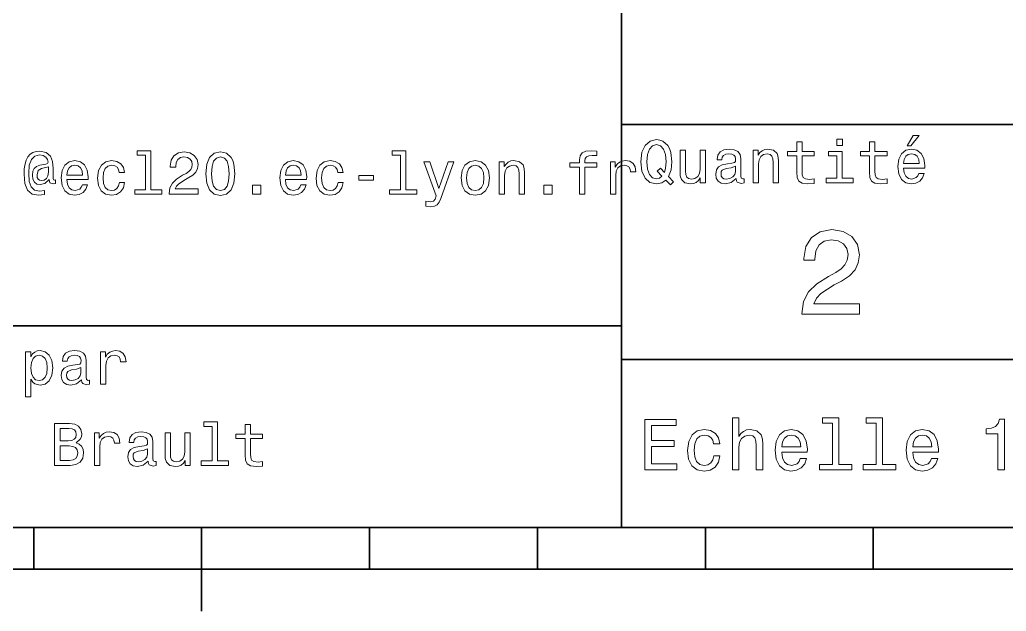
# Model space of a CAD drawing. Extents: x 0 to 420, y 0 to 297.
# Drawn here: x 249.2 to 307.9, y 5 to 40.2 of the extents above; entities that cross this region are included whole.
import ezdxf

# ---------------------------------------------------------------- set-up
doc = ezdxf.new("R2010")
doc.units = 0

msp = doc.modelspace()

# ---------------------------------------------------------------- linework, layer by layer
at = {"color": 7, "lineweight": 35}
for p, q in [((285, 10), (285, 70)), ((285, 34), (410, 34)), ((220, 22), (285, 22)), ((285, 20), (410, 20)), ((10, 10), (410, 10)), ((220, 10), (410, 10)), ((110, 7.5), (310, 7.5))]:
    msp.add_line(p, q, dxfattribs=at)
at = {"color": 7, "lineweight": 35, "ltscale": 0.0625}
for p, q in [((250, 10), (250, 7.5)), ((270, 10), (270, 7.5)), ((280, 10), (280, 7.5)), ((290, 10), (290, 7.5)), ((300, 10), (300, 7.5))]:
    msp.add_line(p, q, dxfattribs=at)
at = {"color": 7, "lineweight": 35, "ltscale": 0.125}
msp.add_line((260, 10), (260, 5), dxfattribs=at)
at = {"color": 7, "lineweight": 13}
for points in [[(287.642639, 30.685879), (287.916412, 30.401297), (288.107361, 30.592218), (287.811951, 30.894812), (287.963257, 31.305475), (288.010101, 31.780979), (287.94165, 32.339336), (287.862396, 32.56628), (287.757935, 32.753601), (287.462524, 33.009365), (287.28241, 33.074207), (287.08429, 33.099422), (286.702454, 33.009365), (286.410675, 32.757202), (286.223358, 32.342937), (286.158508, 31.780979), (286.223358, 31.219019), (286.407074, 30.804754), (286.698853, 30.54899), (287.08429, 30.462536), (287.397705, 30.520172)], [(295.438049, 32.130402), (295.438049, 31.161383), (295.459656, 30.847982), (295.560516, 30.631844), (295.762238, 30.505762), (296.104462, 30.462536), (296.479095, 30.480547), (296.479095, 30.754322), (296.205322, 30.732708), (295.956787, 30.761526), (295.823486, 30.851583), (295.765839, 31.002882), (295.755035, 31.215418), (295.755035, 32.130402), (296.479095, 32.130402), (296.479095, 32.400574), (295.755035, 32.400574), (295.755035, 32.966137), (295.438049, 32.966137), (295.438049, 32.400574), (294.890503, 32.400574), (294.890503, 32.130402)], [(298.161377, 33.117435), (297.826355, 33.117435), (297.826355, 32.757202), (298.161377, 32.757202)], [(299.775208, 32.130402), (299.775208, 31.161383), (299.796814, 30.847982), (299.897705, 30.631844), (300.099426, 30.505762), (300.44165, 30.462536), (300.816284, 30.480547), (300.816284, 30.754322), (300.542511, 30.732708), (300.293945, 30.761526), (300.160675, 30.851583), (300.103027, 31.002882), (300.092224, 31.215418), (300.092224, 32.130402), (300.816284, 32.130402), (300.816284, 32.400574), (300.092224, 32.400574), (300.092224, 32.966137), (299.775208, 32.966137), (299.775208, 32.400574), (299.227661, 32.400574), (299.227661, 32.130402)], [(302.015839, 32.728386), (302.228394, 32.728386), (302.729095, 33.340778), (302.376068, 33.340778)], [(251.298996, 30.487751), (251.298996, 30.696686), (251.241364, 30.685879), (251.172913, 30.711094), (251.151306, 30.786743), (251.151306, 31.377522), (251.122482, 31.795389), (251.007202, 32.105186), (250.73703, 32.335735), (250.358795, 32.418587), (250.139053, 32.396973), (249.951736, 32.33213), (249.789627, 32.224064), (249.659943, 32.072765), (249.559082, 31.881844), (249.48703, 31.647694), (249.443802, 31.366714), (249.429398, 31.049711), (249.479828, 30.491354), (249.641937, 30.0951), (249.912109, 29.857347), (250.297546, 29.7817), (250.650574, 29.839336), (250.650574, 30.077089), (250.34079, 30.019451), (250.041794, 30.08069), (249.843658, 30.278818), (249.735596, 30.613832), (249.703171, 31.100143), (249.739197, 31.575647), (249.861679, 31.914265), (250.059799, 32.119595), (250.347992, 32.188038), (250.567734, 32.148415), (250.729828, 32.054756), (250.830688, 31.914265), (250.866714, 31.752161), (250.827087, 31.672911), (250.719025, 31.636887), (250.365997, 31.582851), (250.171478, 31.503601), (250.030975, 31.381123), (249.948135, 31.211815), (249.922913, 30.988472), (249.955338, 30.747118), (250.045395, 30.567001), (250.193085, 30.45533), (250.387604, 30.419308), (250.672195, 30.494957), (250.913544, 30.732708), (250.913544, 30.711094), (250.971191, 30.520172), (251.169312, 30.462536)], [(256.666443, 32.170029), (256.666443, 30.116714), (256.014404, 30.116714), (256.014404, 29.850143), (257.631836, 29.850143), (257.631836, 30.116714), (256.983429, 30.116714), (256.983429, 32.4366), (256.169312, 32.4366), (256.169312, 32.170029)], [(258.07132, 29.850143), (259.789612, 29.850143), (259.789612, 30.159943), (258.431549, 30.159943), (258.507202, 30.32925), (258.636902, 30.46974), (259.036743, 30.725504), (259.249268, 30.833572), (259.48703, 30.988472), (259.656342, 31.168587), (259.753601, 31.381123), (259.789612, 31.622478), (259.728394, 31.925072), (259.559082, 32.162823), (259.299713, 32.314121), (258.964691, 32.368156), (258.618866, 32.306915), (258.355896, 32.137608), (258.186615, 31.867435), (258.128967, 31.510807), (258.128967, 31.460375), (258.456787, 31.460375), (258.456787, 31.489193), (258.489197, 31.73415), (258.586456, 31.914265), (258.741364, 32.029537), (258.946686, 32.069164), (259.15564, 32.033142), (259.310516, 31.943083), (259.411377, 31.802593), (259.447418, 31.62608), (259.42218, 31.460375), (259.35376, 31.319883), (259.238464, 31.197405), (259.079987, 31.089336), (258.867432, 30.974062), (258.514404, 30.750719), (258.265869, 30.512968), (258.118164, 30.224783), (258.07132, 29.86095)], [(260.250732, 31.071325), (260.304749, 30.505762), (260.47406, 30.102304), (260.744232, 29.857347), (261.118866, 29.778097), (261.489929, 29.857347), (261.760101, 30.102304), (261.925781, 30.505762), (261.983429, 31.071325), (261.925781, 31.633286), (261.857361, 31.856628), (261.760101, 32.040344), (261.489929, 32.285301), (261.118866, 32.368156), (260.744232, 32.285301), (260.47406, 32.036743), (260.304749, 31.633286)], [(271.846527, 32.170029), (271.846527, 30.116714), (271.194519, 30.116714), (271.194519, 29.850143), (272.811951, 29.850143), (272.811951, 30.116714), (272.163544, 30.116714), (272.163544, 32.4366), (271.349426, 32.4366), (271.349426, 32.170029)], [(282.498535, 31.449568), (282.498535, 29.850143), (282.815552, 29.850143), (282.815552, 31.449568), (283.536011, 31.449568), (283.536011, 31.71974), (282.815552, 31.71974), (282.815552, 31.838615), (282.840759, 31.982708), (282.923615, 32.079971), (283.064117, 32.137608), (283.265839, 32.159222), (283.536011, 32.144814), (283.536011, 32.418587), (283.193787, 32.4366), (282.884003, 32.404179), (282.667847, 32.306915), (282.538177, 32.137608), (282.498535, 31.896254), (282.498535, 31.71974), (281.918579, 31.71974), (281.918579, 31.449568)], [(287.41571, 30.916426), (287.260803, 30.801151), (287.08429, 30.765129), (286.850159, 30.829971), (286.666412, 31.024494), (286.543945, 31.341497), (286.504333, 31.780979), (286.543945, 32.216858), (286.662811, 32.537464), (286.846527, 32.731987), (287.08429, 32.80043), (287.318451, 32.731987), (287.502167, 32.533859), (287.621033, 32.213257), (287.664276, 31.780979), (287.631836, 31.40634), (287.563416, 31.150576), (287.329254, 31.395533), (287.134735, 31.211815)], [(289.998566, 32.465416), (289.681549, 32.465416), (289.681549, 31.348703), (289.645538, 31.089336), (289.541077, 30.902016), (289.378967, 30.786743), (289.166412, 30.750719), (288.997131, 30.779539), (288.889038, 30.865993), (288.82782, 31.013687), (288.813416, 31.222622), (288.813416, 32.465416), (288.496399, 32.465416), (288.496399, 31.193804), (288.507202, 30.93804), (288.575653, 30.725504), (288.784576, 30.530979), (289.119598, 30.462536), (289.299713, 30.487751), (289.45462, 30.552593), (289.587891, 30.664265), (289.695953, 30.826368), (289.695953, 30.530979), (289.998566, 30.530979)], [(291.824921, 30.78314), (291.824921, 30.772333), (291.842926, 30.649855), (291.896973, 30.5634), (292.123932, 30.494957), (292.300446, 30.523775), (292.300446, 30.768732), (292.224792, 30.757925), (292.123932, 30.804754), (292.105896, 30.948847), (292.105896, 31.950287), (292.062683, 32.206051), (291.936584, 32.386166), (291.716858, 32.494236), (291.407074, 32.533859), (291.104462, 32.490635), (290.881134, 32.368156), (290.740631, 32.177231), (290.693817, 31.925072), (290.693817, 31.903458), (290.978394, 31.903458), (291.003601, 32.054756), (291.082855, 32.162823), (291.212524, 32.227665), (291.39624, 32.25288), (291.572754, 32.234871), (291.698853, 32.180836), (291.774506, 32.087173), (291.799713, 31.957493), (291.785309, 31.806194), (291.727661, 31.730547), (291.583588, 31.694523), (291.313416, 31.665705), (291.003601, 31.600864), (290.783875, 31.48559), (290.654175, 31.305475), (290.614563, 31.038904), (290.650574, 30.801151), (290.762238, 30.62464), (290.942352, 30.512968), (291.190918, 30.473343), (291.52594, 30.54899)], [(292.844391, 30.530979), (293.161377, 30.530979), (293.161377, 31.647694), (293.193817, 31.903458), (293.298279, 32.090778), (293.460388, 32.206051), (293.676514, 32.249279), (293.849426, 32.213257), (293.957489, 32.115993), (294.011536, 31.95389), (294.029541, 31.737751), (294.029541, 30.530979), (294.346558, 30.530979), (294.346558, 31.802593), (294.332123, 32.058357), (294.267303, 32.270893), (294.054749, 32.465416), (293.723358, 32.533859), (293.539612, 32.508644), (293.384735, 32.440201), (293.251434, 32.324928), (293.146973, 32.170029), (293.146973, 32.465416), (292.844391, 32.465416)], [(298.150574, 30.79755), (298.150574, 32.400574), (297.336456, 32.400574), (297.336456, 32.130402), (297.833588, 32.130402), (297.833588, 30.79755), (297.18515, 30.79755), (297.18515, 30.530979), (298.806183, 30.530979), (298.806183, 30.79755)], [(301.796112, 31.40634), (303.064117, 31.40634), (303.067719, 31.554033), (303.010071, 31.9683), (302.851593, 32.278099), (302.599426, 32.465416), (302.264404, 32.533859), (301.936584, 32.461815), (301.684448, 32.260086), (301.522339, 31.932276), (301.464691, 31.5), (301.518738, 31.056915), (301.680847, 30.732708), (301.929382, 30.530979), (302.253601, 30.462536), (302.534576, 30.509365), (302.765137, 30.631844), (302.934448, 30.826368), (303.031708, 31.085733), (302.718292, 31.085733), (302.653442, 30.941643), (302.559784, 30.833572), (302.293213, 30.747118), (302.087891, 30.786743), (301.932983, 30.912823), (301.832123, 31.118155), (301.796112, 31.395533)], [(251.976227, 30.725504), (253.244232, 30.725504), (253.247849, 30.873198), (253.190201, 31.287464), (253.031708, 31.597261), (252.779541, 31.784582), (252.444534, 31.853025), (252.116714, 31.780979), (251.864563, 31.57925), (251.702454, 31.25144), (251.644821, 30.819164), (251.698853, 30.37608), (251.860962, 30.051872), (252.109512, 29.850143), (252.433716, 29.7817), (252.714706, 29.828529), (252.945251, 29.951008), (253.114563, 30.145533), (253.211823, 30.404898), (252.898422, 30.404898), (252.833572, 30.260807), (252.739914, 30.152737), (252.473343, 30.066282), (252.268021, 30.105907), (252.113113, 30.231987), (252.012253, 30.437319), (251.976227, 30.714697)], [(255.099426, 31.143372), (255.412827, 31.143372), (255.347992, 31.431555), (255.193085, 31.658501), (254.951736, 31.79899), (254.638336, 31.853025), (254.292511, 31.780979), (254.029541, 31.57925), (253.863831, 31.25144), (253.806198, 30.811958), (253.860229, 30.37608), (254.022339, 30.051872), (254.278107, 29.850143), (254.627533, 29.7817), (254.937317, 29.835733), (255.17868, 29.987032), (255.344391, 30.224783), (255.416428, 30.541786), (255.113831, 30.541786), (255.059799, 30.340057), (254.958939, 30.188761), (254.81485, 30.0951), (254.638336, 30.066282), (254.418594, 30.113111), (254.260101, 30.257204), (254.162827, 30.491354), (254.130402, 30.822765), (254.162827, 31.146973), (254.263702, 31.381123), (254.425797, 31.525215), (254.638336, 31.575647), (254.825653, 31.543226), (254.966141, 31.460375), (255.059799, 31.323486)], [(260.596558, 31.071325), (260.625366, 31.507204), (260.715424, 31.820604), (260.877533, 32.004322), (261.118866, 32.069164), (261.356628, 32.004322), (261.518738, 31.820604), (261.608795, 31.507204), (261.637604, 31.071325), (261.608795, 30.631844), (261.518738, 30.318443), (261.356628, 30.134726), (261.118866, 30.073486), (260.877533, 30.134726), (260.715424, 30.318443), (260.625366, 30.631844)], [(264.987762, 30.725504), (266.255768, 30.725504), (266.259369, 30.873198), (266.201721, 31.287464), (266.043213, 31.597261), (265.791077, 31.784582), (265.456055, 31.853025), (265.128235, 31.780979), (264.876068, 31.57925), (264.713989, 31.25144), (264.656342, 30.819164), (264.710388, 30.37608), (264.872467, 30.051872), (265.121033, 29.850143), (265.445251, 29.7817), (265.726227, 29.828529), (265.956787, 29.951008), (266.126068, 30.145533), (266.223328, 30.404898), (265.909943, 30.404898), (265.845093, 30.260807), (265.751434, 30.152737), (265.484863, 30.066282), (265.279541, 30.105907), (265.124634, 30.231987), (265.023773, 30.437319), (264.987762, 30.714697)], [(268.110962, 31.143372), (268.424347, 31.143372), (268.359497, 31.431555), (268.20462, 31.658501), (267.963257, 31.79899), (267.649841, 31.853025), (267.304016, 31.780979), (267.041077, 31.57925), (266.875366, 31.25144), (266.817719, 30.811958), (266.871765, 30.37608), (267.033875, 30.051872), (267.289612, 29.850143), (267.639038, 29.7817), (267.948853, 29.835733), (268.190186, 29.987032), (268.355896, 30.224783), (268.427948, 30.541786), (268.125366, 30.541786), (268.07132, 30.340057), (267.970459, 30.188761), (267.826355, 30.0951), (267.649841, 30.066282), (267.430115, 30.113111), (267.271606, 30.257204), (267.174347, 30.491354), (267.141937, 30.822765), (267.174347, 31.146973), (267.275208, 31.381123), (267.437317, 31.525215), (267.649841, 31.575647), (267.837158, 31.543226), (267.977661, 31.460375), (268.07132, 31.323486)], [(274.68515, 31.784582), (274.130402, 30.192362), (273.586456, 31.784582), (273.240631, 31.784582), (273.975494, 29.742075), (273.910645, 29.561958), (273.809784, 29.43948), (273.640472, 29.399855), (273.348694, 29.435879), (273.348694, 29.129683), (273.654907, 29.100864), (273.874634, 29.129683), (274.029541, 29.21974), (274.141205, 29.37464), (274.238464, 29.601583), (275.023773, 31.784582)], [(275.459656, 30.815561), (275.517273, 30.37608), (275.682983, 30.051872), (275.945953, 29.850143), (276.298981, 29.7817), (276.648407, 29.850143), (276.911377, 30.048271), (277.077087, 30.372478), (277.138306, 30.815561), (277.077087, 31.255043), (276.911377, 31.582851), (276.648407, 31.780979), (276.298981, 31.853025), (275.945953, 31.780979), (275.682983, 31.57925), (275.517273, 31.255043)], [(277.721893, 29.850143), (278.03891, 29.850143), (278.03891, 30.966858), (278.07132, 31.222622), (278.175781, 31.409943), (278.337891, 31.525215), (278.554016, 31.568443), (278.726929, 31.532419), (278.835022, 31.435158), (278.889038, 31.273054), (278.907043, 31.056915), (278.907043, 29.850143), (279.22406, 29.850143), (279.22406, 31.121758), (279.209656, 31.377522), (279.144806, 31.590057), (278.932281, 31.784582), (278.600861, 31.853025), (278.417145, 31.827808), (278.262238, 31.759365), (278.128967, 31.644091), (278.024475, 31.489193), (278.024475, 31.784582), (277.721893, 31.784582)], [(284.346527, 29.850143), (284.663544, 29.850143), (284.663544, 30.956051), (284.695953, 31.222622), (284.793213, 31.413544), (284.951721, 31.528818), (285.164246, 31.568443), (285.322754, 31.543226), (285.44165, 31.47118), (285.513672, 31.348701), (285.538879, 31.182997), (285.859497, 31.182997), (285.816284, 31.474783), (285.697388, 31.683718), (285.499268, 31.809797), (285.229095, 31.853025), (285.04538, 31.824207), (284.886871, 31.752161), (284.746399, 31.629683), (284.634705, 31.463976), (284.634705, 31.784582), (284.346527, 31.784582)], [(301.796112, 31.672911), (301.835724, 31.921469), (301.932983, 32.105186), (302.080688, 32.216858), (302.275208, 32.256485), (302.466125, 32.216858), (302.613831, 32.105186), (302.703888, 31.921469), (302.736298, 31.672911)], [(250.881134, 31.168587), (250.845108, 30.945244), (250.755051, 30.786743), (250.618164, 30.68948), (250.456055, 30.660662), (250.344391, 30.678673), (250.265137, 30.743515), (250.214706, 30.851583), (250.200287, 31.002882), (250.261536, 31.25144), (250.470459, 31.381123), (250.881134, 31.481987)], [(251.976227, 30.992075), (252.015854, 31.240633), (252.113113, 31.424351), (252.260803, 31.536022), (252.455338, 31.575647), (252.646255, 31.536022), (252.793945, 31.424351), (252.884003, 31.240633), (252.916428, 30.992075)], [(264.987762, 30.992075), (265.027374, 31.240633), (265.124634, 31.424351), (265.272339, 31.536022), (265.466858, 31.575647), (265.657776, 31.536022), (265.805481, 31.424351), (265.895538, 31.240633), (265.927948, 30.992075)], [(275.783844, 30.819164), (275.816284, 31.143372), (275.917145, 31.377522), (276.079254, 31.521614), (276.298981, 31.572046), (276.515137, 31.521614), (276.677216, 31.381123), (276.778076, 31.143372), (276.814117, 30.819164), (276.778076, 30.491354), (276.677216, 30.253601), (276.515137, 30.109509), (276.298981, 30.062679), (276.079254, 30.109509), (275.917145, 30.253601), (275.816284, 30.491354)], [(291.78891, 31.208212), (291.745667, 31.020893), (291.630402, 30.876801), (291.457489, 30.78314), (291.244965, 30.750719), (291.108063, 30.768732), (291.010803, 30.826368), (290.949554, 30.927233), (290.931549, 31.067722), (290.945953, 31.193804), (291.003601, 31.283861), (291.234161, 31.384726), (291.52594, 31.427954), (291.78891, 31.514408)], [(269.357361, 30.675072), (270.229095, 30.675072), (270.229095, 30.959654), (269.357361, 30.959654)], [(263.03891, 29.850143), (263.536011, 29.850143), (263.536011, 30.386887), (263.03891, 30.386887)], [(280.387604, 29.850143), (280.884705, 29.850143), (280.884705, 30.386887), (280.387604, 30.386887)], [(295.742096, 22.700289), (299.17868, 22.700289), (299.17868, 23.319885), (296.462555, 23.319885), (296.613831, 23.658503), (296.873199, 23.939482), (297.672913, 24.45101), (298.097992, 24.667147), (298.573486, 24.976946), (298.912109, 25.337177), (299.106628, 25.762249), (299.17868, 26.244957), (299.056213, 26.850143), (298.71759, 27.325649), (298.198853, 27.628242), (297.528839, 27.736313), (296.837189, 27.613834), (296.311249, 27.275217), (295.972626, 26.734871), (295.857361, 26.021614), (295.857361, 25.92075), (296.51297, 25.92075), (296.51297, 25.978386), (296.57782, 26.4683), (296.772339, 26.828531), (297.082153, 27.059078), (297.492798, 27.138329), (297.910675, 27.066282), (298.220459, 26.886168), (298.422211, 26.605188), (298.494232, 26.252163), (298.443817, 25.92075), (298.306915, 25.639771), (298.076385, 25.394814), (297.759369, 25.178675), (297.33429, 24.948128), (296.628265, 24.501442), (296.131134, 24.025938), (295.835754, 23.449568), (295.742096, 22.721903)], [(249.829254, 20.166426), (249.829254, 20.465418), (249.512253, 20.465418), (249.512253, 17.7817), (249.829254, 17.7817), (249.829254, 18.826368), (249.940918, 18.657061), (250.067001, 18.545389), (250.384003, 18.462536), (250.6866, 18.530979), (250.924347, 18.736311), (251.079254, 19.060518), (251.136887, 19.5), (251.079254, 19.935879), (250.924347, 20.260086), (250.6866, 20.461815), (250.384003, 20.533861), (250.211105, 20.512247), (250.0634, 20.443804), (249.937317, 20.328529)], [(250.329971, 18.747118), (250.117432, 18.793947), (249.96254, 18.93804), (249.86528, 19.17219), (249.832855, 19.5), (249.86528, 19.824207), (249.96254, 20.058357), (250.117432, 20.198847), (250.329971, 20.249279), (250.524506, 20.198847), (250.679398, 20.054754), (250.776657, 19.820604), (250.812683, 19.5), (250.776657, 19.175793), (250.679398, 18.93804), (250.524506, 18.793947)], [(252.847992, 18.78314), (252.847992, 18.772333), (252.865997, 18.649855), (252.920029, 18.5634), (253.146973, 18.494957), (253.323486, 18.523775), (253.323486, 18.768732), (253.247849, 18.757925), (253.146973, 18.804754), (253.128967, 18.948847), (253.128967, 19.950287), (253.085739, 20.206051), (252.959656, 20.386166), (252.739914, 20.494236), (252.430115, 20.533861), (252.127533, 20.490633), (251.904175, 20.368155), (251.763687, 20.177233), (251.716858, 19.925072), (251.716858, 19.903458), (252.00145, 19.903458), (252.026657, 20.054754), (252.105911, 20.162823), (252.235596, 20.227665), (252.419312, 20.252882), (252.595825, 20.234869), (252.721909, 20.180836), (252.797562, 20.087175), (252.822769, 19.957493), (252.808365, 19.806194), (252.750732, 19.730547), (252.606628, 19.694523), (252.336456, 19.665705), (252.026657, 19.600864), (251.806915, 19.48559), (251.677246, 19.305475), (251.637619, 19.038904), (251.67363, 18.801151), (251.785309, 18.62464), (251.965424, 18.512968), (252.213989, 18.473343), (252.548996, 18.54899)], [(253.986313, 18.530979), (254.303314, 18.530979), (254.303314, 19.636887), (254.335739, 19.903458), (254.432999, 20.094379), (254.591507, 20.209654), (254.804047, 20.249279), (254.96254, 20.224062), (255.081421, 20.152016), (255.153473, 20.029537), (255.17868, 19.863832), (255.499283, 19.863832), (255.456055, 20.155619), (255.337189, 20.364553), (255.139053, 20.490633), (254.868881, 20.533861), (254.685165, 20.505043), (254.526657, 20.432997), (254.386169, 20.310518), (254.274506, 20.144812), (254.274506, 20.465418), (253.986313, 20.465418)], [(252.811966, 19.208212), (252.768738, 19.020893), (252.653458, 18.876801), (252.48056, 18.78314), (252.268021, 18.750719), (252.131134, 18.768732), (252.033875, 18.826368), (251.972626, 18.927233), (251.95462, 19.067722), (251.969025, 19.193804), (252.026657, 19.283861), (252.257202, 19.384726), (252.548996, 19.427954), (252.811966, 19.514408)], [(291.610962, 13.428675), (291.991364, 13.428675), (291.991364, 14.768732), (292.030273, 15.075649), (292.155609, 15.300432), (292.350159, 15.438761), (292.609497, 15.490635), (292.817017, 15.447407), (292.946686, 15.330692), (293.011536, 15.136168), (293.033142, 14.876801), (293.033142, 13.428675), (293.413544, 13.428675), (293.413544, 14.954612), (293.39624, 15.261528), (293.318451, 15.516571), (293.063416, 15.75), (292.66571, 15.832133), (292.449554, 15.801874), (292.263702, 15.719741), (292.108063, 15.590058), (291.991364, 15.412825), (291.991364, 16.532421), (291.610962, 16.532421)], [(297.572052, 16.212536), (297.572052, 13.748559), (296.789612, 13.748559), (296.789612, 13.428675), (298.73056, 13.428675), (298.73056, 13.748559), (297.952454, 13.748559), (297.952454, 16.532421), (296.975494, 16.532421), (296.975494, 16.212536)], [(300.174347, 16.212536), (300.174347, 13.748559), (299.391937, 13.748559), (299.391937, 13.428675), (301.332855, 13.428675), (301.332855, 13.748559), (300.554749, 13.748559), (300.554749, 16.532421), (299.57782, 16.532421), (299.57782, 16.212536)], [(307.416412, 13.428675), (307.809784, 13.428675), (307.809784, 16.450289), (307.515839, 16.450289), (307.438019, 16.1866), (307.28241, 16.009367), (307.044647, 15.905621), (306.716125, 15.871038), (306.716125, 15.564121), (307.416412, 15.564121)], [(252.523041, 15.041427), (252.775208, 15.25036), (252.840042, 15.39085), (252.861664, 15.563761), (252.814835, 15.833934), (252.674347, 16.028458), (252.447388, 16.147335), (252.130402, 16.190563), (251.240631, 16.190563), (251.240631, 13.690562), (252.180832, 13.690562), (252.515839, 13.740994), (252.764404, 13.888689), (252.919296, 14.122839), (252.973328, 14.439842), (252.940918, 14.652378), (252.854462, 14.828891), (252.713959, 14.958574)], [(252.061951, 15.153098), (251.572037, 15.153098), (251.572037, 15.891571), (252.090775, 15.891571), (252.285294, 15.869957), (252.42218, 15.805116), (252.505035, 15.693444), (252.533844, 15.527738), (252.501434, 15.362032), (252.414978, 15.246758), (252.267273, 15.174712)], [(260.631836, 16.010447), (260.631836, 13.957133), (259.979828, 13.957133), (259.979828, 13.690562), (261.59726, 13.690562), (261.59726, 13.957133), (260.948853, 13.957133), (260.948853, 16.277018), (260.134705, 16.277018), (260.134705, 16.010447)], [(262.595093, 15.289986), (262.595093, 14.320966), (262.616699, 14.007565), (262.71756, 13.791427), (262.919312, 13.665346), (263.261536, 13.622118), (263.636169, 13.64013), (263.636169, 13.913905), (263.362396, 13.892291), (263.113831, 13.92111), (262.98053, 14.011168), (262.922913, 14.162464), (262.912109, 14.375), (262.912109, 15.289986), (263.636169, 15.289986), (263.636169, 15.560159), (262.912109, 15.560159), (262.912109, 16.125721), (262.595093, 16.125721), (262.595093, 15.560159), (262.047546, 15.560159), (262.047546, 15.289986)], [(286.393372, 13.428675), (288.29538, 13.428675), (288.29538, 13.791787), (286.791077, 13.791787), (286.791077, 14.807637), (288.131134, 14.807637), (288.131134, 15.166427), (286.791077, 15.166427), (286.791077, 16.065563), (288.260803, 16.065563), (288.260803, 16.428675), (286.393372, 16.428675)], [(253.614548, 13.690562), (253.931549, 13.690562), (253.931549, 14.79647), (253.963974, 15.063041), (254.061234, 15.253963), (254.219727, 15.369237), (254.432266, 15.408862), (254.590775, 15.383646), (254.709641, 15.3116), (254.781693, 15.189121), (254.806915, 15.023416), (255.127518, 15.023416), (255.08429, 15.315202), (254.965408, 15.524136), (254.767288, 15.650216), (254.497101, 15.693444), (254.313385, 15.664625), (254.154892, 15.59258), (254.014404, 15.470101), (253.902725, 15.304395), (253.902725, 15.625), (253.614548, 15.625)], [(256.813385, 13.942723), (256.813385, 13.931917), (256.83139, 13.809439), (256.885437, 13.722983), (257.112396, 13.654539), (257.28891, 13.683357), (257.28891, 13.928314), (257.213257, 13.917507), (257.112396, 13.964337), (257.09436, 14.10843), (257.09436, 15.109871), (257.051147, 15.365634), (256.925049, 15.54575), (256.705322, 15.653819), (256.395538, 15.693444), (256.092926, 15.650216), (255.869583, 15.527738), (255.729095, 15.336816), (255.682266, 15.084655), (255.682266, 15.063041), (255.966858, 15.063041), (255.992065, 15.214337), (256.07132, 15.322407), (256.200989, 15.387248), (256.384705, 15.412464), (256.561218, 15.394453), (256.687317, 15.340418), (256.76297, 15.246758), (256.788177, 15.117075), (256.773773, 14.965778), (256.716125, 14.89013), (256.572021, 14.854107), (256.30188, 14.825289), (255.992065, 14.760447), (255.772324, 14.645173), (255.642639, 14.465058), (255.603012, 14.198487), (255.639038, 13.960735), (255.750717, 13.784223), (255.930832, 13.672551), (256.179382, 13.632925), (256.514404, 13.708573)], [(259.324188, 15.625), (259.007202, 15.625), (259.007202, 14.508286), (258.971161, 14.248919), (258.866699, 14.0616), (258.70459, 13.946326), (258.492065, 13.910303), (258.322754, 13.939121), (258.214691, 14.025577), (258.153442, 14.173271), (258.139038, 14.382205), (258.139038, 15.625), (257.822052, 15.625), (257.822052, 14.353387), (257.832855, 14.097623), (257.901276, 13.885087), (258.110229, 13.690562), (258.445251, 13.622118), (258.625366, 13.647335), (258.780243, 13.712176), (258.913544, 13.823848), (259.021606, 13.985951), (259.021606, 13.690562), (259.324188, 13.690562)], [(290.48703, 14.980548), (290.863098, 14.980548), (290.785309, 15.326369), (290.599426, 15.598703), (290.309784, 15.767292), (289.933716, 15.832133), (289.518738, 15.745678), (289.203156, 15.503603), (289.004333, 15.110231), (288.93515, 14.582853), (289, 14.059798), (289.194519, 13.67075), (289.501434, 13.428675), (289.920746, 13.346542), (290.292511, 13.411384), (290.582123, 13.592939), (290.780975, 13.878242), (290.867432, 14.258646), (290.504333, 14.258646), (290.439484, 14.016571), (290.318451, 13.835014), (290.145538, 13.722623), (289.933716, 13.688041), (289.670044, 13.744237), (289.479828, 13.917148), (289.363098, 14.198127), (289.324219, 14.595821), (289.363098, 14.984871), (289.484161, 15.26585), (289.67868, 15.438761), (289.933716, 15.49928), (290.158508, 15.460375), (290.327087, 15.360951), (290.439484, 15.196686)], [(294.546112, 14.479107), (296.067719, 14.479107), (296.072052, 14.656341), (296.002869, 15.153459), (295.812683, 15.525217), (295.510101, 15.75), (295.108063, 15.832133), (294.714691, 15.745678), (294.412109, 15.503603), (294.21759, 15.110231), (294.148407, 14.591499), (294.213257, 14.059798), (294.407776, 13.67075), (294.706055, 13.428675), (295.095093, 13.346542), (295.432281, 13.402739), (295.708923, 13.549712), (295.912109, 13.783141), (296.028809, 14.09438), (295.65274, 14.09438), (295.574921, 13.92147), (295.462524, 13.791787), (295.142639, 13.688041), (294.89624, 13.735591), (294.710388, 13.886888), (294.589325, 14.133286), (294.546112, 14.466139)], [(294.546112, 14.798992), (294.593658, 15.097262), (294.710388, 15.317724), (294.887604, 15.45173), (295.121033, 15.49928), (295.350159, 15.45173), (295.527374, 15.317724), (295.635437, 15.097262), (295.674347, 14.798992)], [(302.353027, 14.479107), (303.874634, 14.479107), (303.878967, 14.656341), (303.809814, 15.153459), (303.619598, 15.525217), (303.317017, 15.75), (302.914978, 15.832133), (302.521606, 15.745678), (302.219025, 15.503603), (302.024506, 15.110231), (301.955322, 14.591499), (302.020172, 14.059798), (302.214691, 13.67075), (302.51297, 13.428675), (302.902008, 13.346542), (303.239197, 13.402739), (303.515839, 13.549712), (303.719025, 13.783141), (303.835724, 14.09438), (303.459656, 14.09438), (303.381836, 13.92147), (303.26944, 13.791787), (302.949554, 13.688041), (302.703186, 13.735591), (302.517303, 13.886888), (302.39624, 14.133286), (302.353027, 14.466139)], [(302.353027, 14.798992), (302.400574, 15.097262), (302.517303, 15.317724), (302.694519, 15.45173), (302.927948, 15.49928), (303.157074, 15.45173), (303.33429, 15.317724), (303.442352, 15.097262), (303.481262, 14.798992)], [(252.141205, 13.989553), (251.572037, 13.989553), (251.572037, 14.850505), (252.10878, 14.850505), (252.335724, 14.825289), (252.497833, 14.74964), (252.595093, 14.619957), (252.627518, 14.432637), (252.595093, 14.23451), (252.505035, 14.097623), (252.353729, 14.01477)], [(256.777374, 14.367796), (256.734131, 14.180476), (256.618866, 14.036384), (256.445953, 13.942723), (256.233429, 13.910303), (256.096527, 13.928314), (255.999268, 13.985951), (255.938034, 14.086816), (255.920013, 14.227305), (255.934433, 14.353387), (255.992065, 14.443444), (256.222626, 14.544309), (256.514404, 14.587536), (256.777374, 14.673991)]]:
    msp.add_lwpolyline(points, close=True, dxfattribs=at)

doc.saveas('drawing.dxf')
